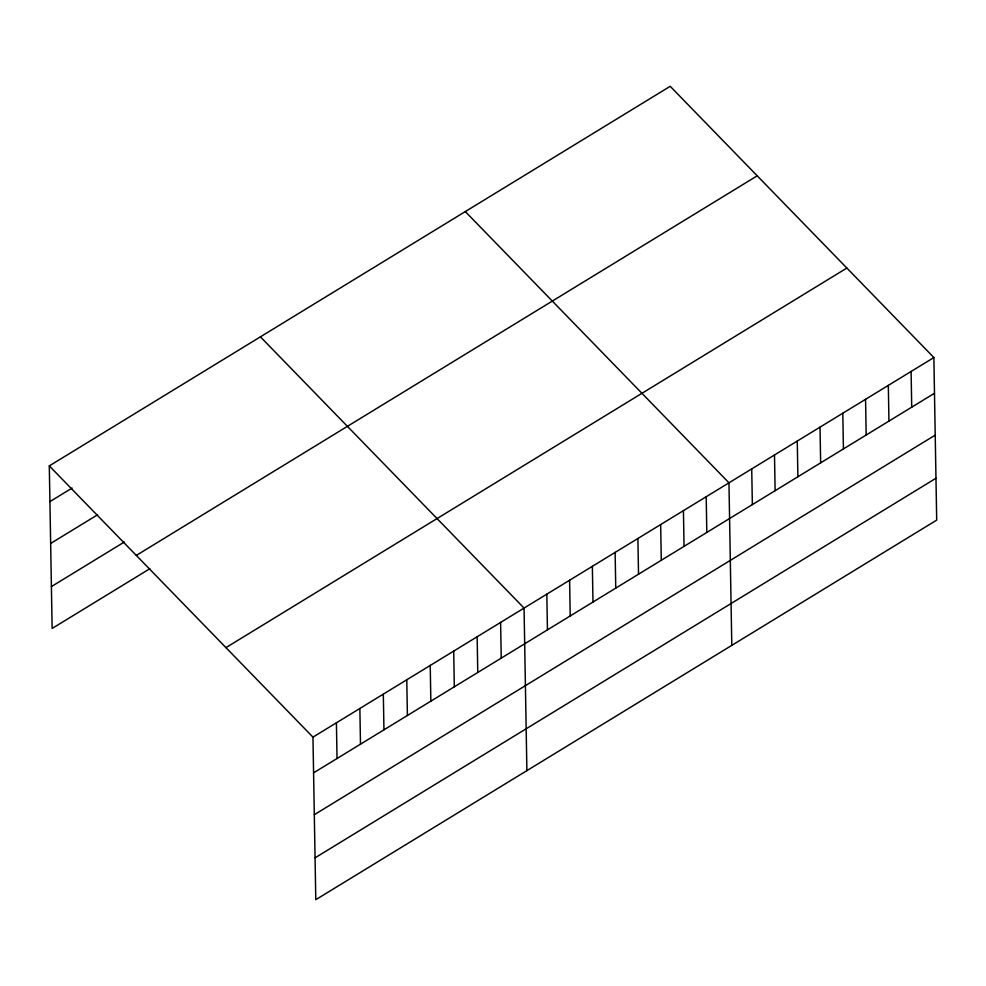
<?xml version="1.0" encoding="UTF-8"?>
<svg xmlns="http://www.w3.org/2000/svg" width="986" height="986" viewBox="0 0 986 986"><rect width="100%" height="100%" fill="white"/><g stroke="black" fill="none" stroke-linecap="round" stroke-linejoin="round"><path stroke-width="1.48" d="M49.3 465.897L670.209 86.312L933.865 357.548L936.7 520.103L315.791 899.688L312.956 737.146L49.3 465.897L52.135 628.452L149.872 568.7M49.929 501.603L72.077 488.058M50.656 543.459L97.565 514.778M51.408 586.584L124.384 541.98M136.302 555.414L757.211 175.816M225.942 647.629L846.863 268.044M312.956 737.146L933.865 357.548M313.573 772.851L934.481 393.266M314.3 814.707L935.221 435.122M315.064 857.832L935.973 478.247M465.306 211.571L728.962 482.82L731.797 645.362M260.415 336.842L524.059 608.079L526.894 770.633M911.101 371.475L911.717 407.181M888.324 385.39L888.953 421.096M865.56 399.305L866.189 435.011M842.796 413.22L843.424 448.938M820.032 427.148L820.648 462.853M797.267 441.062L797.884 476.768M774.491 454.977L775.119 490.683M751.726 468.905L752.355 504.61M706.198 496.734L706.814 532.44M683.434 510.649L684.05 546.367M660.657 524.577L661.286 560.282M637.893 538.492L638.521 574.197M615.128 552.406L615.757 588.112M592.364 566.321L592.98 602.039M569.6 580.249L570.216 615.954M546.823 594.164L547.452 629.869M500.605 622.425L501.233 658.13M477.15 636.759L477.766 672.464M453.696 651.105L454.312 686.811M430.229 665.439L430.857 701.145M406.774 679.785L407.403 715.491M383.32 694.119L383.948 729.825M359.865 708.466L360.494 744.171M336.411 722.8L337.027 758.505"/></g></svg>
